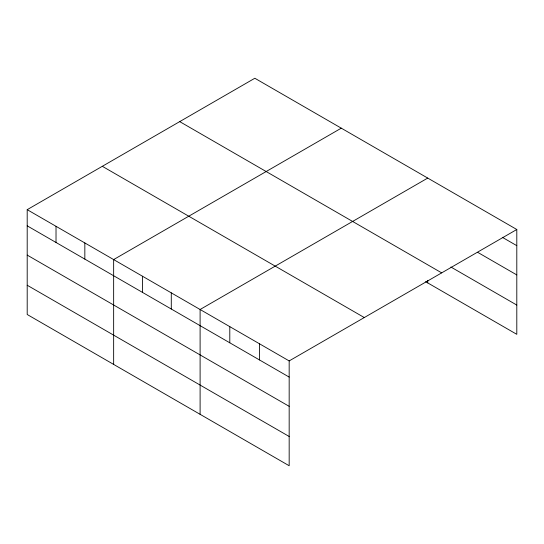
<?xml version="1.0" encoding="UTF-8"?>
<svg xmlns="http://www.w3.org/2000/svg" width="544" height="544" viewBox="0 0 544 544"><rect width="100%" height="100%" fill="white"/><g stroke="black" fill="none" stroke-linecap="round" stroke-linejoin="round"><path stroke-width="0.82" d="M289.17 406.341L289.17 360.924L27.2 209.671L27.2 314.5L289.17 465.746L289.17 406.341L27.2 255.095M425.571 281.656L516.8 334.329L516.8 229.5L254.83 78.254L27.2 209.671M341.278 128.166L113.648 259.583L113.648 364.412M427.727 178.078L200.104 309.495L200.104 414.324M289.17 360.924L516.8 229.5M502.316 237.3L516.8 245.664M477.693 252.341L516.8 274.924M450.901 267.022L516.8 305.068M179.71 121.618L441.68 272.87M102.32 166.308L364.29 317.553M27.2 225.835L289.17 377.08M27.2 285.24L289.17 436.485M427.727 280.398L427.727 282.9M259.481 343.781L259.481 359.938M229.792 326.638L229.792 342.802M171.285 292.862L171.285 309.019M142.467 276.223L142.467 292.38M84.837 242.95L84.837 259.107M56.018 226.311L56.018 242.474"/></g></svg>
